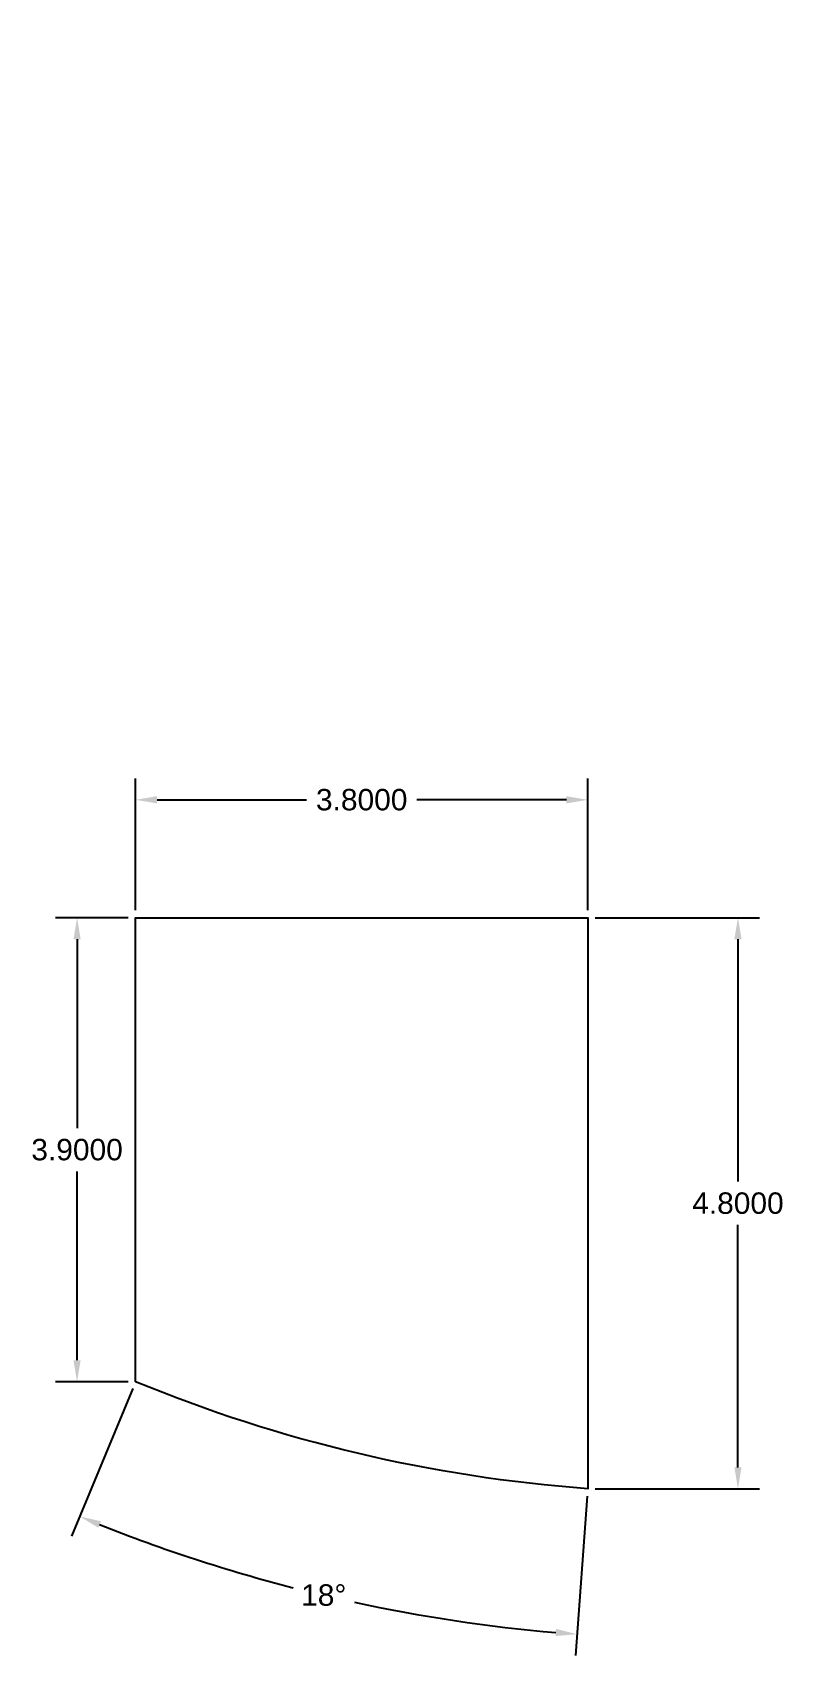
# Model space of a CAD drawing. Header units: inches. Extents: x 7.7 to 14, y 16 to 29.6.
import ezdxf

# ---------------------------------------------------------------- set-up
doc = ezdxf.new("R2010")
doc.units = ezdxf.units.IN
doc.header["$MEASUREMENT"] = 0
doc.layers.add('dimensiuni', color=50, linetype='Continuous')
doc.layers.add('plan sus', color=234, linetype='Continuous')
doc.styles.get("Standard").update_dxf_attribs({"font": 'arial.ttf'})
doc.dimstyles.get("Standard").update_dxf_attribs({"dimtxt": 0.18, "dimasz": 0.18, "dimexe": 0.18, "dimexo": 0.0625, "dimgap": 0.09, "dimtad": 0, "dimtih": 1, "dimtoh": 1, "dimdec": 4, "dimzin": 0, "dimdsep": 46, "dimtxsty": 'Standard', "dimcen": 0.09, "dimadec": 0, "dimazin": 0, "dimtfac": 1, "dimtdec": 4, "dimtofl": 0, "dimtmove": 0, "dimatfit": 3, "dimfxl": 1, "dimtolj": 1, "dimtzin": 0, "dimarcsym": 0})

# ---------------------------------------------------------------- blocks, each defined once
blk = doc.blocks.new('*D1')
at = {"layer": 'Defpoints', "color": 0, "transparency": 16777216}
for p in [(12.408, 23.145), (8.608, 22.153), (12.408, 22.153)]:
    blk.add_point(p, dxfattribs=at)
at = {"layer": 'dimensiuni', "color": 0, "lineweight": -2, "transparency": 16777216}
for p, q in [((8.608, 22.216), (8.608, 23.325)), ((12.408, 22.216), (12.408, 23.325)), ((8.788, 23.145), (10.045, 23.145)), ((12.228, 23.145), (10.971, 23.145))]:
    blk.add_line(p, q, dxfattribs=at)
at = {"layer": 'dimensiuni', "color": 0, "transparency": 16777216}
for points in [[(8.788, 23.175), (8.788, 23.115), (8.608, 23.145)], [(12.228, 23.175), (12.228, 23.115), (12.408, 23.145)]]:
    blk.add_solid(points, dxfattribs=at)
at = {"layer": 'dimensiuni', "color": 0, "transparency": 16777216, "insert": (10.508, 23.145), "char_height": 0.18, "attachment_point": 5}
blk.add_mtext('\\A1;3.8000', dxfattribs=at)
blk = doc.blocks.new('*D2')
at = {"layer": 'Defpoints', "color": 0, "transparency": 16777216}
for p in [(12.408, 22.153), (12.408, 17.353), (13.67, 17.353)]:
    blk.add_point(p, dxfattribs=at)
at = {"layer": 'dimensiuni', "color": 0, "lineweight": -2, "transparency": 16777216}
for p, q in [((12.47, 22.153), (13.85, 22.153)), ((13.67, 21.973), (13.67, 19.935)), ((13.67, 17.533), (13.67, 19.571)), ((12.47, 17.353), (13.85, 17.353))]:
    blk.add_line(p, q, dxfattribs=at)
at = {"layer": 'dimensiuni', "color": 0, "transparency": 16777216}
for points in [[(13.64, 21.973), (13.7, 21.973), (13.67, 22.153)], [(13.64, 17.533), (13.7, 17.533), (13.67, 17.353)]]:
    blk.add_solid(points, dxfattribs=at)
at = {"layer": 'dimensiuni', "color": 0, "transparency": 16777216, "insert": (13.67, 19.753), "char_height": 0.18, "attachment_point": 5}
blk.add_mtext('\\A1;4.8000', dxfattribs=at)
blk = doc.blocks.new('*D3')
at = {"layer": 'Defpoints', "color": 0, "transparency": 16777216}
for p in [(13.301, 29.596), (8.608, 18.253), (12.408, 17.353), (9.494, 16.642)]:
    blk.add_point(p, dxfattribs=at)
at = {"layer": 'dimensiuni', "color": 0, "lineweight": -2, "transparency": 16777216}
for p, q in [((8.584, 18.195), (8.07, 16.954)), ((12.403, 17.291), (12.306, 15.951))]:
    blk.add_line(p, q, dxfattribs=at)
for start, end in [(248.287, 255.5472), (257.7985, 265.0639)]:
    blk.add_arc((13.301, 29.596), 13.502, start, end, dxfattribs=at)
at = {"layer": 'dimensiuni', "color": 0, "transparency": 16777216}
for points in [[(8.295, 17.025), (8.317, 17.08), (8.139, 17.12)], [(12.142, 16.174), (12.137, 16.115), (12.319, 16.13)]]:
    blk.add_solid(points, dxfattribs=at)
at = {"layer": 'dimensiuni', "color": 0, "transparency": 16777216, "insert": (10.189, 16.458), "char_height": 0.18, "attachment_point": 5}
blk.add_mtext('\\A1;18°', dxfattribs=at)
blk = doc.blocks.new('*D4')
at = {"layer": 'Defpoints', "color": 0, "transparency": 16777216}
for p in [(8.608, 22.153), (8.116, 18.253), (8.608, 18.253)]:
    blk.add_point(p, dxfattribs=at)
at = {"layer": 'dimensiuni', "color": 0, "lineweight": -2, "transparency": 16777216}
for p, q in [((8.545, 22.153), (7.936, 22.153)), ((8.116, 21.973), (8.116, 20.385)), ((8.116, 18.433), (8.116, 20.021)), ((8.545, 18.253), (7.936, 18.253))]:
    blk.add_line(p, q, dxfattribs=at)
at = {"layer": 'dimensiuni', "color": 0, "transparency": 16777216}
for points in [[(8.086, 21.973), (8.146, 21.973), (8.116, 22.153)], [(8.086, 18.433), (8.146, 18.433), (8.116, 18.253)]]:
    blk.add_solid(points, dxfattribs=at)
at = {"layer": 'dimensiuni', "color": 0, "transparency": 16777216, "insert": (8.116, 20.203), "char_height": 0.18, "attachment_point": 5}
blk.add_mtext('\\A1;3.9000', dxfattribs=at)

msp = doc.modelspace()

# ---------------------------------------------------------------- linework, layer by layer
at = {"layer": 'plan sus'}
msp.add_lwpolyline([(8.60786, 18.25309), (8.60786, 22.15309), (12.40786, 22.15309), (12.40786, 17.35309, -0.08003921)], format="xyb", close=True, dxfattribs=at)

# ---------------------------------------------------------------- dimensions: what is measured, and where the dimension line sits
at = {"layer": 'dimensiuni'}
dim = msp.add_angular_dim_3p(base=(9.49446, 16.64219), center=(13.30098, 29.59623), p1=(8.60786, 18.25309), p2=(12.40786, 17.35309), dimstyle='Standard', dxfattribs=at)
dim.commit()
dim.dimension.update_dxf_attribs({"geometry": '*D3', "text_midpoint": (10.18928, 16.45796)})
dim = msp.add_linear_dim(base=(12.40786, 23.14509), p1=(8.60786, 22.15309), p2=(12.40786, 22.15309), dimstyle='Standard', dxfattribs=at)
dim.commit()
dim.dimension.update_dxf_attribs({"geometry": '*D1', "text_midpoint": (10.50786, 23.14509)})
for base, p1, p2, picture, middle in [((8.1161, 18.25309), (8.60786, 22.15309), (8.60786, 18.25309), '*D4', (8.1161, 20.20309)), ((13.66985, 17.35309), (12.40786, 22.15309), (12.40786, 17.35309), '*D2', (13.66985, 19.75309))]:
    dim = msp.add_linear_dim(base=base, p1=p1, p2=p2, angle=90, dimstyle='Standard', dxfattribs=at)
    dim.commit()
    dim.dimension.update_dxf_attribs({"geometry": picture, "text_midpoint": middle})

doc.saveas('drawing.dxf')
